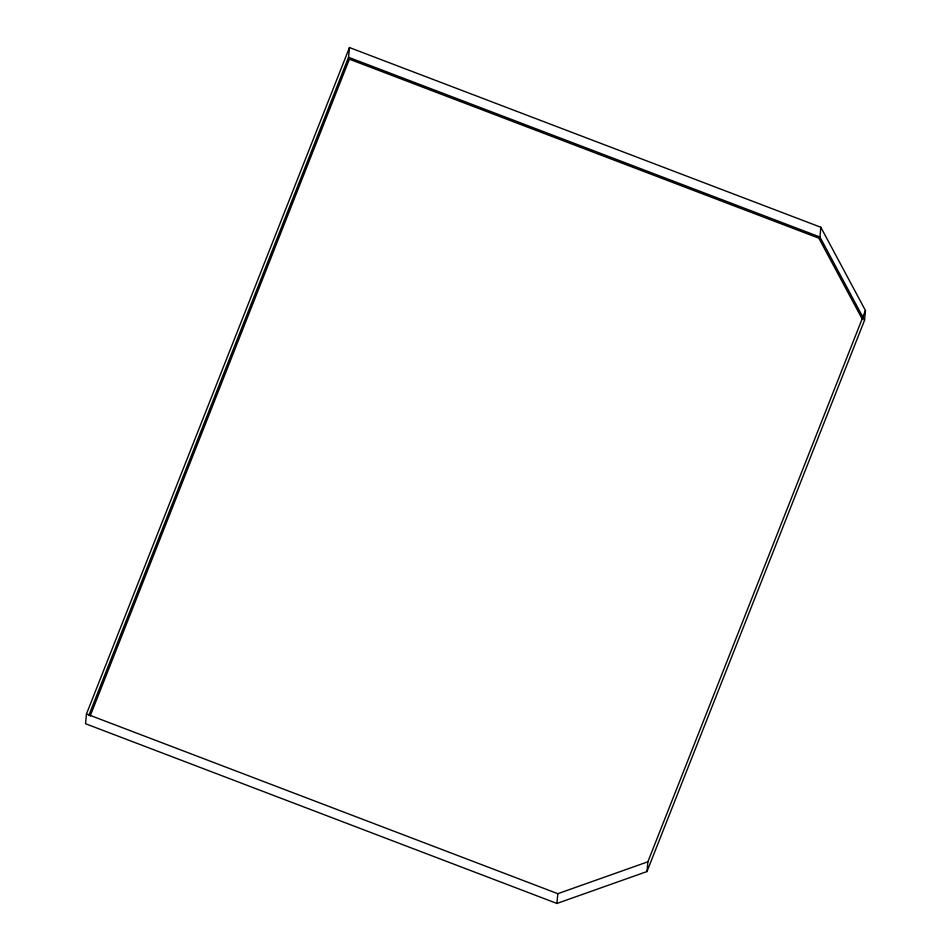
<?xml version="1.0" encoding="UTF-8"?>
<svg xmlns="http://www.w3.org/2000/svg" width="951" height="951" viewBox="0 0 951 951"><rect width="100%" height="100%" fill="white"/><g stroke="black" fill="none" stroke-linecap="round" stroke-linejoin="round"><path stroke-width="1.43" d="M86.458 713.975L85.554 723.735L556.917 903.45L646.977 871.556L864.542 320.261L865.446 310.501L820.832 227.265L349.457 47.55L86.458 713.975L557.821 893.69L647.881 861.796L865.446 310.501M88.812 715.461L348.553 57.31L349.457 47.55M556.917 903.45L557.821 893.69M646.977 871.556L647.881 861.796M864.542 320.261L819.928 237.025L820.832 227.265M90.167 716.008L349.374 59.188L818.882 238.19L862.236 319.06M348.553 57.31L819.928 237.025"/></g></svg>
